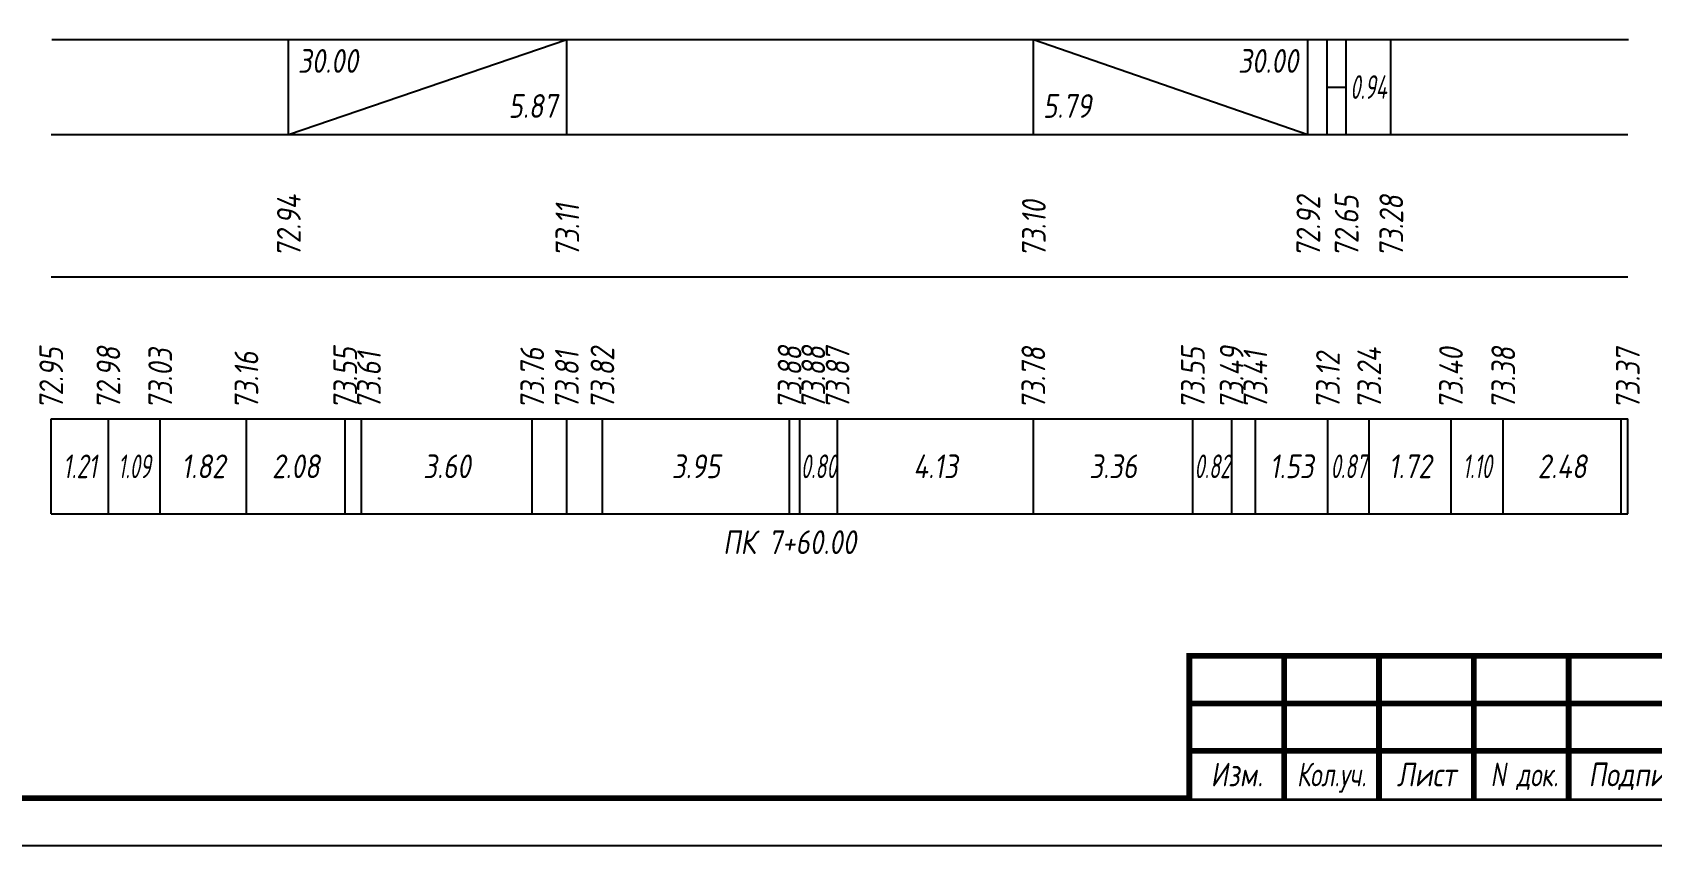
# Model space of a CAD drawing. Extents: x -717 to 1451, y -133302 to 233.
# Drawn here: x 78 to 248.7, y -12037.4 to -11951.7 of the extents above; entities that cross this region are included whole.
import ezdxf
from ezdxf.enums import TextEntityAlignment as Align

# ---------------------------------------------------------------- set-up
doc = ezdxf.new("R2010")
doc.units = 0
for name, color, linetype in [('Зарамочное оформление', 7, 'Continuous'), ('Код_510', 7, 'Continuous'), ('Код_516', 1, 'Continuous'), ('Подписи поперечников', 7, 'Continuous'), ('Таблица', 7, 'Continuous')]:
    doc.layers.add(name, color=color, linetype=linetype)
doc.styles.add('М', font='romand.shx', dxfattribs={"width": 0.8, "oblique": 10, "height": 2.5})

# ---------------------------------------------------------------- blocks, each defined once
blk = doc.blocks.new('Штамп')
at = {"linetype": 'Continuous'}
blk.add_wipeout([(199.95, -411.25), (384.95, -411.25), (384.95, -426.25), (199.95, -426.25)], dxfattribs=at).dxf.layer = 'Зарамочное оформление'
at = {"layer": 'Зарамочное оформление', "linetype": 'Continuous', "lineweight": -3, "const_width": 0.6, "flags": 128}
for points in [[(199.95, -426.25), (199.95, -411.25), (384.95, -411.25)], [(209.95, -411.25), (209.95, -426.25)], [(219.95, -411.25), (219.95, -426.25)], [(229.95, -411.25), (229.95, -426.25)], [(239.95, -411.25), (239.95, -426.25)], [(199.95, -416.25), (264.95, -416.25)], [(199.95, -421.25), (264.95, -421.25)]]:
    blk.add_lwpolyline(points, dxfattribs=at)
at = {"layer": 'Зарамочное оформление', "linetype": 'Continuous', "style": 'М', "oblique": 10}
for s, width, p in [('Изм.', 0.8, (204.95, -423.75)), ('Кол.уч.', 0.7, (214.95, -423.75)), ('Лист', 0.8, (224.95, -423.75)), ('N док.', 0.7, (235.28, -423.75)), ('Подпись', 0.8, (247.45, -423.75))]:
    blk.add_text(s, height=2.5, dxfattribs=dict(at, width=width)).set_placement(p, align=Align.MIDDLE_CENTER)
blk = doc.blocks.new('шифр')
blk.add_blockref('Штамп', (0, -11666))

msp = doc.modelspace()

# ---------------------------------------------------------------- linework, layer by layer
at = {"flags": 128}
msp.add_lwpolyline([(-30.054, -12037.421), (389.946, -12037.421), (389.946, -11740.421), (-30.054, -11740.421)], close=True, dxfattribs=at)
at = {"const_width": 0.6, "flags": 128}
msp.add_lwpolyline([(-10.054, -12032.421), (384.946, -12032.421), (384.946, -11745.421), (-10.054, -11745.421)], close=True, dxfattribs=at)
at = {"layer": 'Код_510'}
for p, q in [((79.946, -12002.421), (79.946, -11992.421)), ((85.975, -12002.421), (85.975, -11992.421)), ((91.439, -12002.421), (91.439, -11992.421)), ((100.528, -12002.421), (100.528, -11992.421)), ((110.952, -12002.421), (110.952, -11992.421)), ((112.669, -12002.421), (112.669, -11992.421)), ((130.67, -12002.421), (130.67, -11992.421)), ((134.316, -12002.421), (134.316, -11992.421)), ((138.067, -12002.421), (138.067, -11992.421)), ((157.803, -12002.421), (157.803, -11992.421)), ((158.875, -12002.421), (158.875, -11992.421)), ((162.865, -12002.421), (162.865, -11992.421)), ((183.507, -12002.421), (183.507, -11992.421)), ((200.325, -12002.421), (200.325, -11992.421)), ((204.419, -12002.421), (204.419, -11992.421)), ((206.913, -12002.421), (206.913, -11992.421)), ((214.568, -12002.421), (214.568, -11992.421)), ((218.922, -12002.421), (218.922, -11992.421)), ((227.544, -12002.421), (227.544, -11992.421)), ((233.059, -12002.421), (233.059, -11992.421)), ((245.472, -12002.421), (245.472, -11992.421)), ((246.196, -12002.421), (246.196, -11992.421))]:
    msp.add_line(p, q, dxfattribs=at)
at = {"layer": 'Код_516'}
for p, q in [((104.946, -11962.421), (104.946, -11952.421)), ((104.946, -11962.421), (134.316, -11952.421)), ((134.316, -11962.421), (134.316, -11952.421)), ((183.507, -11962.421), (183.507, -11952.421)), ((183.507, -11952.421), (212.445, -11962.421)), ((212.445, -11962.421), (212.445, -11952.421)), ((214.486, -11962.421), (214.486, -11952.421)), ((216.486, -11962.421), (216.486, -11952.421)), ((221.196, -11962.421), (221.196, -11952.421)), ((214.486, -11957.421), (216.486, -11957.421))]:
    msp.add_line(p, q, dxfattribs=at)
at = {"layer": 'Таблица'}
for p, q in [((80, -11952.421), (246.25, -11952.421)), ((79.946, -11962.421), (246.196, -11962.421)), ((79.946, -11977.421), (246.196, -11977.421)), ((79.946, -11992.421), (246.196, -11992.421)), ((79.946, -12002.421), (246.196, -12002.421))]:
    msp.add_line(p, q, dxfattribs=at)

# ---------------------------------------------------------------- texts
at = {"layer": 'Код_510', "style": 'М', "oblique": 10, "width": 0.8}
for s, p in [('72.95', (79.946, -11991.421)), ('72.98', (85.975, -11991.421)), ('73.03', (91.439, -11991.421)), ('73.16', (100.528, -11991.421)), ('73.55', (110.952, -11991.421)), ('73.61', (113.452, -11991.421)), ('73.76', (130.67, -11991.421)), ('73.81', (134.316, -11991.421)), ('73.82', (138.067, -11991.421)), ('73.88', (157.803, -11991.421)), ('73.88', (160.303, -11991.421)), ('73.87', (162.865, -11991.421)), ('73.78', (183.507, -11991.421)), ('73.55', (200.325, -11991.421)), ('73.49', (204.419, -11991.421)), ('73.41', (206.919, -11991.421)), ('73.12', (214.568, -11991.421)), ('73.24', (218.922, -11991.421)), ('73.40', (227.544, -11991.421)), ('73.38', (233.059, -11991.421)), ('73.37', (246.196, -11991.421))]:
    msp.add_text(s, height=2.5, rotation=90, dxfattribs=at).set_placement(p, align=Align.MIDDLE_LEFT)
at = {"layer": 'Код_510', "style": 'М', "oblique": 10}
for s, width, p in [('1.21', 0.7, (82.96, -11997.421)), ('1.09', 0.6, (88.707, -11997.421)), ('1.82', 0.8, (95.984, -11997.421)), ('2.08', 0.8, (105.74, -11997.421)), ('3.60', 0.8, (121.67, -11997.421)), ('3.95', 0.8, (147.935, -11997.421)), ('0.80', 0.6, (160.87, -11997.421)), ('4.13', 0.8, (173.186, -11997.421)), ('3.36', 0.8, (191.916, -11997.421)), ('0.82', 0.6, (202.372, -11997.421)), ('1.53', 0.8, (210.741, -11997.421)), ('0.87', 0.6, (216.745, -11997.421)), ('1.72', 0.8, (223.233, -11997.421)), ('1.10', 0.6, (230.301, -11997.421)), ('2.48', 0.8, (239.266, -11997.421))]:
    msp.add_text(s, height=2.5, dxfattribs=dict(at, width=width)).set_placement(p, align=Align.MIDDLE_CENTER)
at = {"layer": 'Код_516', "style": 'М', "oblique": 10, "width": 0.8}
msp.add_text('30.00', height=2.5, dxfattribs=at).set_placement((105.946, -11953.421), align=Align.TOP_LEFT)
msp.add_text('30.00', height=2.5, dxfattribs=at).set_placement((211.445, -11953.421), align=Align.TOP_RIGHT)
at = {"layer": 'Код_516', "style": 'М', "oblique": 10, "width": 0.6}
msp.add_text('0.94', height=2.5, dxfattribs=at).set_placement((218.841, -11957.421), align=Align.MIDDLE_CENTER)
at = {"layer": 'Код_516', "style": 'М', "oblique": 10, "width": 0.8}
msp.add_text('5.87', height=2.5, dxfattribs=at).set_placement((133.316, -11961.421), align=Align.BOTTOM_RIGHT)
msp.add_text('5.79', height=2.5, dxfattribs=at).set_placement((184.507, -11961.421), align=Align.BOTTOM_LEFT)
for s, p in [('72.94', (105, -11975.371)), ('72.92', (212.499, -11975.371)), ('72.65', (216.541, -11975.371)), ('73.28', (221.25, -11975.371)), ('73.11', (134.37, -11975.371)), ('73.10', (183.562, -11975.371))]:
    msp.add_text(s, height=2.5, rotation=90, dxfattribs=at).set_placement(p, align=Align.MIDDLE_LEFT)
at = {"layer": 'Подписи поперечников', "style": 'М', "oblique": 10, "width": 0.8}
msp.add_text('ПК 7+60.00', height=2.5, dxfattribs=at).set_placement((157.803, -12007.421), align=Align.BOTTOM_CENTER)

# ---------------------------------------------------------------- next in the draw order: block references
msp.add_blockref('шифр', (0, 59.829))

doc.saveas('drawing.dxf')
